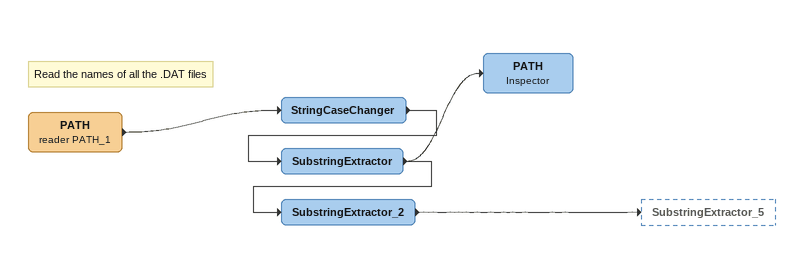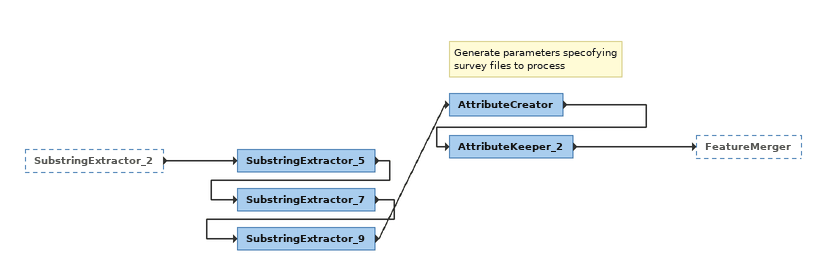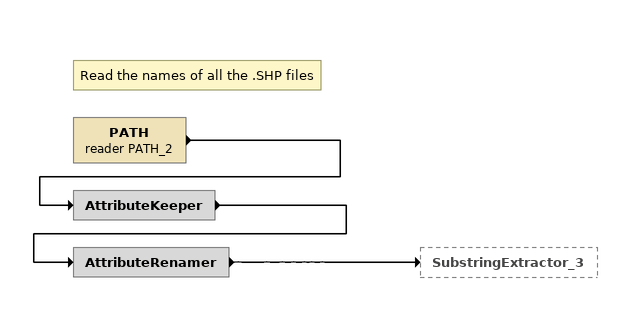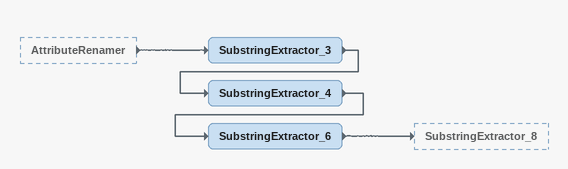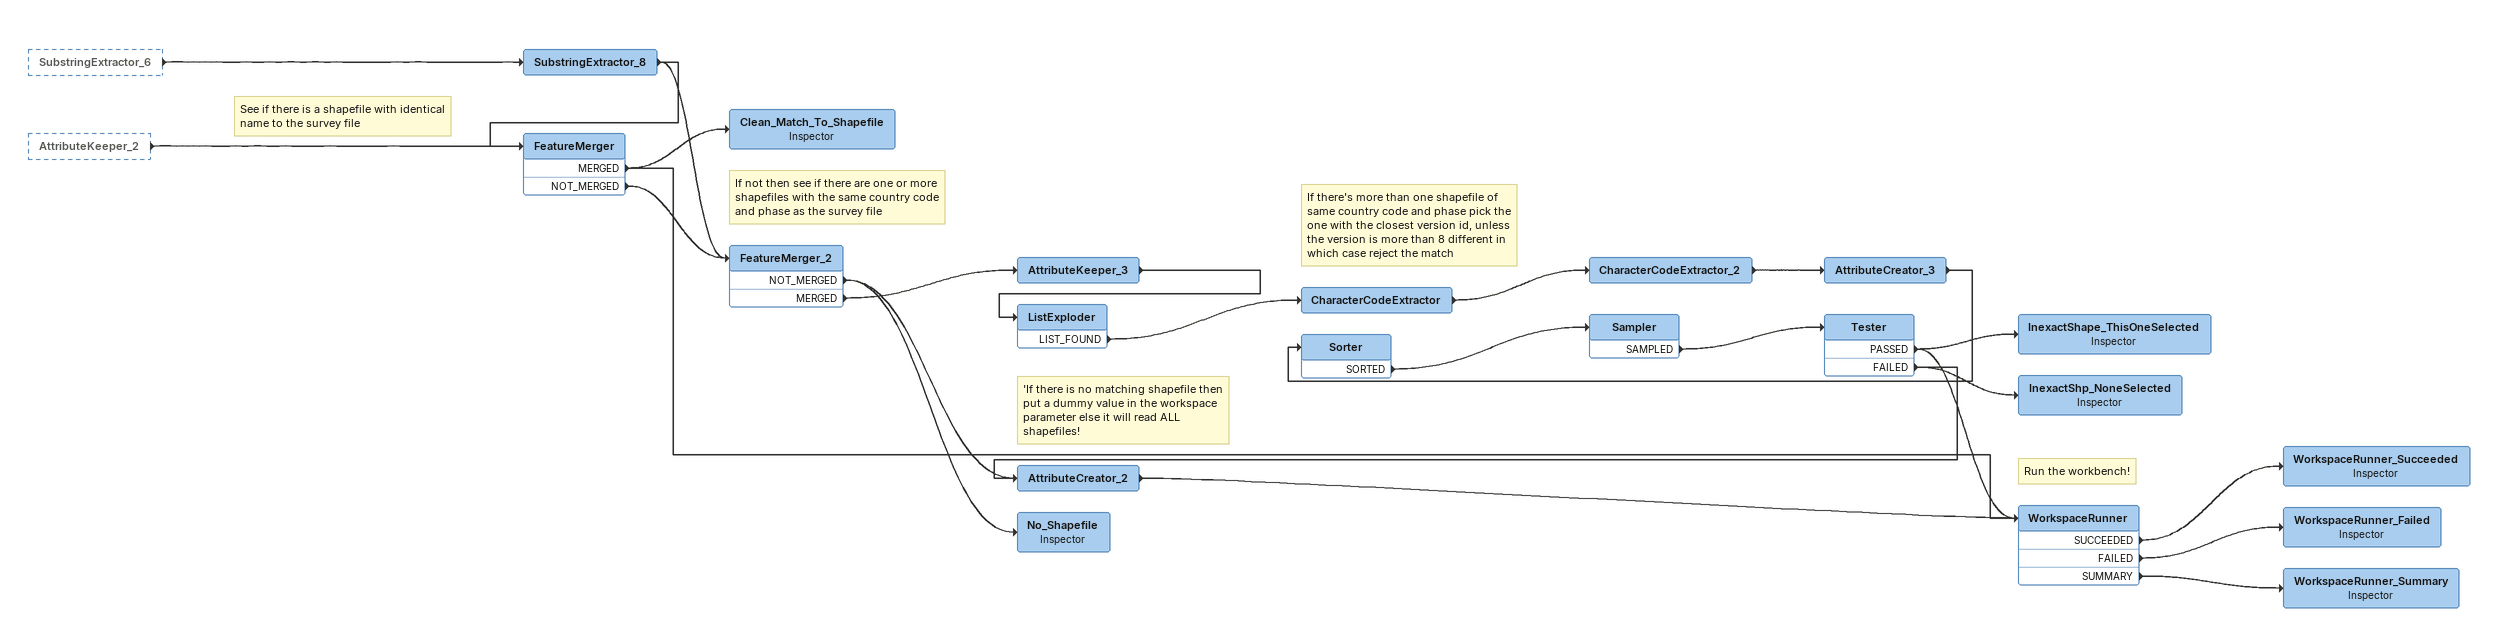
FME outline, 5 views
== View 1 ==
Note: Read the names of all the .DAT files
PATH (reader PATH_1)
    -> StringCaseChanger
StringCaseChanger
    -> SubstringExtractor
SubstringExtractor
    -> PATH
    -> SubstringExtractor_2
PATH: Inspector
SubstringExtractor_2
    -> SubstringExtractor_5

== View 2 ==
SubstringExtractor_2 [outside]
    -> SubstringExtractor_5
SubstringExtractor_5
    -> SubstringExtractor_7
SubstringExtractor_7
    -> SubstringExtractor_9
SubstringExtractor_9
    -> AttributeCreator
Note: Generate parameters specofying survey files to process
AttributeCreator
    -> AttributeKeeper_2
AttributeKeeper_2
    -> FeatureMerger

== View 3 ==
Note: Read the names of all the .SHP files
PATH (reader PATH_2)
    -> AttributeKeeper
AttributeKeeper
    -> AttributeRenamer
AttributeRenamer
    -> SubstringExtractor_3

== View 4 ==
AttributeRenamer [outside]
    -> SubstringExtractor_3
SubstringExtractor_3
    -> SubstringExtractor_4
SubstringExtractor_4
    -> SubstringExtractor_6
SubstringExtractor_6
    -> SubstringExtractor_8

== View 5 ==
SubstringExtractor_6 [outside]
    -> SubstringExtractor_8
AttributeKeeper_2 [outside]
    -> FeatureMerger
SubstringExtractor_8
    -> FeatureMerger_2
    -> FeatureMerger
Note: See if there is a shapefile with identical name to the survey file
FeatureMerger
    MERGED -> WorkspaceRunner
    MERGED -> Clean_Match_To_Shapefile
    NOT_MERGED -> FeatureMerger_2
Clean_Match_To_Shapefile: Inspector
Note: If not then see if there are one or more shapefiles with the same country code and phase as the survey file
FeatureMerger_2
    NOT_MERGED -> No_Shapefile
    NOT_MERGED -> AttributeCreator_2
    MERGED -> AttributeKeeper_3
AttributeKeeper_3
    -> ListExploder
ListExploder
    LIST_FOUND -> CharacterCodeExtractor
Note: If there's more than one shapefile of same country code and phase pick the one with the closest version id, unless the version is more than 8 different in which case reject the match
CharacterCodeExtractor
    -> CharacterCodeExtractor_2
CharacterCodeExtractor_2
    -> AttributeCreator_3
AttributeCreator_3
    -> Sorter
Sorter
    SORTED -> Sampler
Sampler
    SAMPLED -> Tester
Tester
    PASSED -> InexactShape_ThisOneSelected
    PASSED -> WorkspaceRunner
    FAILED -> AttributeCreator_2
    FAILED -> InexactShp_NoneSelected
InexactShape_ThisOneSelected: Inspector
InexactShp_NoneSelected: Inspector
Note: 'If there is no matching shapefile then put a dummy value in the workspace parameter else it will read ALL shapefiles!
AttributeCreator_2
    -> WorkspaceRunner
Note: Run the workbench!
WorkspaceRunner
    SUCCEEDED -> WorkspaceRunner_Succeeded
    FAILED -> WorkspaceRunner_Failed
    SUMMARY -> WorkspaceRunner_Summary
WorkspaceRunner_Succeeded: Inspector
WorkspaceRunner_Failed: Inspector
WorkspaceRunner_Summary: Inspector
No_Shapefile: Inspector
